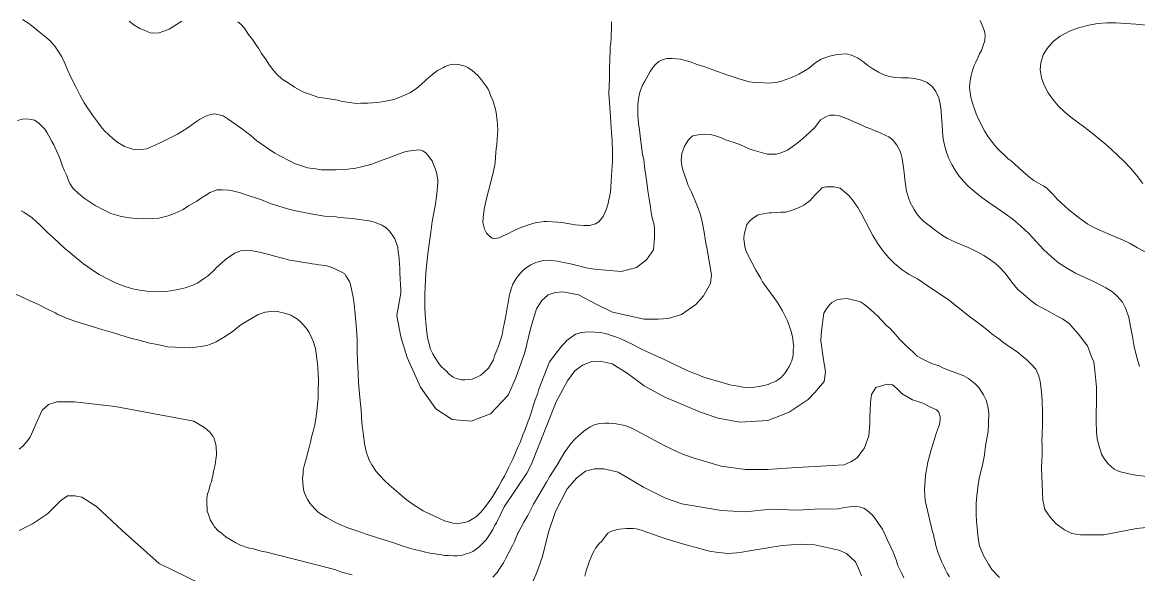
# Model space of a CAD drawing. Header units: metres. Extents: x 548946 to 557077, y 1838800 to 1845419.
# Drawn here: x 553519 to 554197, y 1842060 to 1842395 of the extents above; entities that cross this region are included whole.
import ezdxf

# ---------------------------------------------------------------- set-up
doc = ezdxf.new("R2010")
doc.units = ezdxf.units.M
doc.header["$LTSCALE"] = 28
doc.layers.add('1', color=7, linetype='Continuous', lineweight=13)
doc.layers.add('2', color=7, linetype='Continuous', lineweight=13)

msp = doc.modelspace()

# ---------------------------------------------------------------- linework, layer by layer
at = {"layer": '1'}
for points in [[(553643.96, 1842336.44), (553640.77, 1842338.46), (553635.78, 1842339.62), (553634.52, 1842339.47), (553631.06, 1842338.52), (553629, 1842337.63), (553626.5, 1842336.16), (553624.73, 1842335.05), (553621.79, 1842333.02), (553619.57, 1842331.34), (553615.66, 1842328.93), (553613.05, 1842327.33), (553608.61, 1842325.11), (553607.05, 1842324.28), (553602.49, 1842321.92), (553599.96, 1842320.71), (553594.26, 1842318.34), (553591.24, 1842317.96), (553587.3, 1842317.85), (553583.59, 1842318.91), (553580.92, 1842319.86), (553576.91, 1842322.29), (553574.08, 1842324.49), (553568.89, 1842329.21), (553567.41, 1842330.81), (553564.5, 1842334.66), (553561.42, 1842338.87), (553556.53, 1842346.3), (553553.89, 1842351.08), (553551.53, 1842355.64), (553548.45, 1842361.89), (553546.55, 1842365.87), (553544.35, 1842371.21), (553542.82, 1842374.21), (553540.28, 1842378.23), (553538.56, 1842380.7), (553535.75, 1842383.8), (553533.17, 1842386.03), (553529.18, 1842389.36), (553526.49, 1842391.45), (553522.81, 1842394.31), (553519.06, 1842396.77)], [(554199.19, 1842297.29), (554195.24, 1842302.41), (554191.76, 1842306.58), (554187.67, 1842310.88), (554184.02, 1842314.4), (554179.91, 1842318.12), (554176.25, 1842321.31), (554172.14, 1842324.81), (554168.41, 1842327.83), (554164.04, 1842331.22), (554160.05, 1842334.16), (554155.5, 1842337.61), (554151.83, 1842340.52), (554147.89, 1842344.26), (554144.84, 1842347.89), (554141.73, 1842352.32), (554139.36, 1842356.91), (554137.56, 1842361.46), (554136.84, 1842366.33), (554137.17, 1842370.55), (554138.71, 1842375.31), (554141.02, 1842379.31), (554144.77, 1842383.51), (554149.01, 1842386.72), (554154.63, 1842389.75), (554160.17, 1842391.78), (554166.29, 1842393.43), (554171.69, 1842394.29), (554177.47, 1842394.78), (554182.77, 1842394.76), (554188.94, 1842394.44), (554194.99, 1842393.93), (554201.43, 1842393.39)], [(554000, 1842370.23), (554003.82, 1842372.77), (554008.88, 1842374.56), (554013.61, 1842375.67), (554019.21, 1842375.88), (554022.37, 1842375.14), (554025.89, 1842373.47), (554028.88, 1842371.46), (554032.29, 1842369), (554035.33, 1842366.86), (554038.72, 1842364.82), (554041.96, 1842363.31), (554045.36, 1842362.25), (554049.03, 1842361.69), (554052.63, 1842361.51), (554056.83, 1842361.37), (554060.6, 1842361.05), (554064.81, 1842360.09), (554068.18, 1842358.57), (554071.43, 1842356.02), (554073.58, 1842353.1), (554075.29, 1842349.3), (554076.17, 1842345.69), (554076.79, 1842341.41), (554077, 1842337.45), (554077.25, 1842332.92), (554077.44, 1842328.83), (554078, 1842324.41), (554078.71, 1842320.62), (554079.91, 1842316.45), (554081.28, 1842312.88), (554083.18, 1842308.82), (554085.15, 1842305.48), (554087.68, 1842301.8), (554090.23, 1842298.78), (554093.61, 1842295.34), (554097.11, 1842292.28), (554101.46, 1842288.9), (554105.75, 1842285.78), (554110.68, 1842282.42), (554115.3, 1842279.2), (554120.43, 1842275.49), (554125.15, 1842271.46), (554129.99, 1842266.94), (554134.54, 1842262.05), (554138.89, 1842257.43), (554143.62, 1842252.8), (554148.03, 1842249.17), (554153.38, 1842245.71), (554158.25, 1842243.08), (554163.87, 1842240.39), (554168.32, 1842238.26), (554173.19, 1842235.91), (554176.73, 1842234.06), (554180.71, 1842231.58), (554183.67, 1842229.12), (554186.73, 1842225.39), (554188.8, 1842221.39), (554190.58, 1842216.15), (554191.75, 1842210.68), (554192.82, 1842204.67), (554193.96, 1842198.46), (554195.26, 1842192.64), (554197.13, 1842186.36)], [(554000, 1842370.23), (553996.73, 1842367.46), (553994.13, 1842365.85), (553990.32, 1842363.59), (553988.63, 1842362.87), (553984.26, 1842361.04), (553979.75, 1842359.33), (553977.37, 1842358.9), (553972.34, 1842358.27), (553969.01, 1842358.37), (553963.75, 1842358.6), (553960.24, 1842359.06), (553953.22, 1842361.11), (553949.48, 1842362.43), (553947.23, 1842363.04), (553938.15, 1842366.25), (553933.19, 1842368.06), (553928.67, 1842369.53), (553924.39, 1842371.04), (553918.44, 1842372.72), (553913.39, 1842373.24), (553910.09, 1842373.08), (553907.25, 1842372.34), (553905.33, 1842371.33), (553903.25, 1842369.54), (553901.94, 1842367.84), (553900.1, 1842365.19), (553898.84, 1842362.99), (553896.73, 1842359.4), (553895.37, 1842357.06), (553893.86, 1842352.79), (553893.2, 1842349.89), (553892.48, 1842345.46), (553892.5, 1842342.27), (553892.54, 1842338.83), (553893.06, 1842333.66), (553893.54, 1842329.89), (553894.23, 1842324.36), (553894.61, 1842321.34), (553895.5, 1842315.19), (553896.2, 1842311.71), (553896.78, 1842306.03), (553897.39, 1842302.15), (553898.04, 1842298.02), (553898.56, 1842292.85), (553899.41, 1842288.1), (553900.18, 1842282.96), (553900.7, 1842279.83), (553901.36, 1842276.6), (553902.4, 1842272.39), (553902.74, 1842269.62), (553902.77, 1842264.88), (553902.06, 1842257.11), (553897.77, 1842251.1), (553891.71, 1842246.51), (553882.43, 1842244.04), (553866.19, 1842245.38), (553861.23, 1842246.29), (553857.41, 1842247.21), (553851.73, 1842248.67), (553847.55, 1842249.43), (553843.73, 1842250.35)], [(553515.99, 1842335.61), (553519.09, 1842336.38), (553521.24, 1842336.52), (553524.21, 1842336.25), (553526.31, 1842335.75), (553528.97, 1842333.91), (553531.44, 1842331.54), (553532.49, 1842330.27), (553533.92, 1842328.02), (553535.04, 1842326.24), (553536.74, 1842322.88), (553538.03, 1842320.74), (553539.61, 1842317.24), (553541.2, 1842313.74), (553541.99, 1842311.54), (553543.22, 1842307.86), (553544.28, 1842305.44), (553545.84, 1842302.18), (553546.97, 1842299.26), (553547.84, 1842297.45), (553549.16, 1842295.07), (553550.04, 1842294.16), (553552.96, 1842291.2), (553556.36, 1842288.56), (553561.25, 1842285.22), (553563.05, 1842284.04), (553568.52, 1842281.15), (553572.72, 1842279.25), (553578.28, 1842277.64), (553582.35, 1842276.75), (553588.04, 1842276.18), (553591.77, 1842276.01), (553598.01, 1842276.15), (553601.81, 1842276.38), (553607.39, 1842277.71), (553611.29, 1842279.22), (553616.49, 1842281.53), (553619.79, 1842283.73), (553624.79, 1842286.66), (553627.72, 1842288.69), (553631.64, 1842291.09), (553632.69, 1842291.86), (553635.5, 1842292.85), (553637.09, 1842293.44), (553640.39, 1842293.59), (553644.26, 1842293.31), (553645.69, 1842293.11), (553651.36, 1842291.65), (553654.82, 1842290.55), (553660.41, 1842288.69), (553664.15, 1842287.37), (553670.06, 1842285.05), (553674.06, 1842283.76), (553679.9, 1842281.94), (553683.97, 1842281.05), (553688.04, 1842280.15), (553694.08, 1842278.86), (553702.41, 1842277.61), (553709.36, 1842277.2), (553711.32, 1842276.81), (553719.59, 1842276.06), (553723.48, 1842275.52), (553729.46, 1842274.74), (553732.74, 1842274), (553737.19, 1842272.13), (553739.53, 1842270.76), (553741.58, 1842268.72), (553743.08, 1842266.87), (553745, 1842263.79), (553745.93, 1842261.48), (553746.81, 1842258.52), (553747.16, 1842255.76), (553747.41, 1842253.74), (553747.69, 1842251.48), (553748.02, 1842245.78), (553748.13, 1842243.88), (553748.34, 1842239.18), (553748.58, 1842236.27), (553748.62, 1842232.83), (553748.62, 1842230.78), (553746.36, 1842217.47), (553746.33, 1842217.03), (553748.62, 1842204.42), (553752.48, 1842191.81), (553760.65, 1842173.86), (553769.85, 1842160.79), (553779.91, 1842154.33), (553791.47, 1842153.32), (553803.16, 1842157.62)], [(553843.73, 1842250.35), (553838.44, 1842250.84), (553835.14, 1842250.68), (553830.7, 1842249.36), (553827.67, 1842248.09), (553824.26, 1842245.75), (553822.52, 1842244.38), (553820.07, 1842241.52), (553818.64, 1842239.68), (553816.75, 1842236.38), (553815.7, 1842233.56), (553815.46, 1842232.39), (553814.74, 1842230), (553813.8, 1842225.28), (553813.31, 1842222.03), (553812.4, 1842217.06), (553811.49, 1842212.1), (553811.07, 1842210.38), (553810.13, 1842205.67), (553809.43, 1842203.03), (553807.93, 1842198.75), (553806.95, 1842196.33), (553805.6, 1842192.84), (553804.88, 1842190.45), (553803.21, 1842187.44), (553801.82, 1842185.34), (553799.08, 1842182.7), (553797.23, 1842181.19), (553795.2, 1842180.05), (553791.92, 1842178.74), (553789.65, 1842178.46), (553787.64, 1842178.21), (553785.46, 1842178.32), (553782.28, 1842179.2), (553780.4, 1842179.98), (553777.85, 1842181.96), (553776.23, 1842183.67), (553773.48, 1842186.27), (553771.83, 1842188.23), (553769.49, 1842191.64), (553768.03, 1842194.14), (553766.78, 1842196.92), (553765.67, 1842200.74), (553764.79, 1842203.69), (553764.27, 1842208.86), (553764.01, 1842210.87), (553763.42, 1842217.7), (553763.21, 1842222.39), (553763.27, 1842230.06), (553763.43, 1842234.94), (553763.85, 1842242.78), (553764.04, 1842245.36), (553765.34, 1842256.37), (553766.05, 1842261.95), (553766.97, 1842267.81), (553767.69, 1842274.29), (553768.45, 1842278.47), (553769.19, 1842281.76), (553769.47, 1842283.58), (553770.6, 1842290.87), (553771.11, 1842297.96), (553771.18, 1842299.5), (553770.75, 1842301.87), (553770.36, 1842303.99), (553769.54, 1842306.44), (553768.2, 1842309.98), (553767.69, 1842311.06), (553766.92, 1842312.12), (553764.92, 1842314.8), (553764.04, 1842315.72), (553761.95, 1842317.11), (553760.88, 1842317.49), (553759.45, 1842317.7), (553756.54, 1842317.46), (553753.02, 1842317.02), (553750.43, 1842316.31), (553747.62, 1842315.32), (553743.11, 1842313.61), (553737.98, 1842311.69), (553734.2, 1842310.32), (553730.41, 1842308.95), (553724.72, 1842307.47), (553721.37, 1842306.67), (553716.59, 1842306.07), (553713.04, 1842305.88), (553709.49, 1842305.69), (553704.01, 1842305.64), (553700.42, 1842305.71), (553697.17, 1842306.19), (553691.98, 1842306.82), (553690.13, 1842307.36), (553684.11, 1842309.54), (553682.33, 1842310.47), (553674.41, 1842314.58), (553672.21, 1842315.84), (553667.07, 1842319.15), (553661.33, 1842323.16), (553657.77, 1842326.16), (553652.64, 1842330.37), (553650.55, 1842331.77), (553643.96, 1842336.44)], [(554171.04, 1842146.72), (554170.89, 1842153.26), (554170.91, 1842159.16), (554171.06, 1842163.27), (554170.95, 1842169.44), (554170.98, 1842173.82), (554170.41, 1842179.84), (554170, 1842183.88), (554169.35, 1842189.12), (554168.09, 1842192.29), (554166.23, 1842197.29), (554165.56, 1842198.83), (554162.59, 1842202.83), (554160.21, 1842205.86), (554156.78, 1842209.71), (554154.45, 1842212.37), (554150.47, 1842215.29), (554147.21, 1842216.98), (554142.93, 1842219.3), (554139.78, 1842220.9), (554134.57, 1842223.77), (554131.33, 1842226.12), (554126.62, 1842230.29), (554123.33, 1842233.01), (554119.54, 1842237.48), (554117.45, 1842240.46), (554115.39, 1842243.24), (554111.98, 1842246.91), (554109.64, 1842248.9), (554105.47, 1842251.8), (554102.57, 1842253.72), (554097.86, 1842256.36), (554094.53, 1842257.94), (554089.3, 1842260.14), (554085.88, 1842261.62), (554080.64, 1842264), (554077.47, 1842265.79), (554073.15, 1842269.15), (554070.22, 1842271.26), (554066.21, 1842274.37), (554063.95, 1842276.47), (554061.94, 1842278.88), (554060.28, 1842281.52), (554057.92, 1842285.89), (554056.82, 1842288.61), (554055.64, 1842292.74), (554055.29, 1842295.55), (554054.67, 1842299.75), (554054.38, 1842302), (554054.15, 1842305.39), (554053.81, 1842307.35), (554053.2, 1842310.7), (554052.97, 1842312.57), (554052.27, 1842315.81), (554051.45, 1842317.8), (554049.87, 1842320.55), (554048.49, 1842322.47), (554047.29, 1842323.75), (554044.86, 1842325.63), (554043.14, 1842326.46), (554040.41, 1842327.74), (554038.8, 1842328.49), (554036.09, 1842329.58), (554034.08, 1842330.46), (554031.08, 1842331.61), (554028.88, 1842332.48), (554020.24, 1842336.33), (554015.07, 1842338.45), (554012.03, 1842338.89), (554009.1, 1842338.78), (554007.19, 1842338), (554003.47, 1842336), (554000, 1842331.3)], [(553920.02, 1842304.98), (553919.25, 1842308.08), (553918.84, 1842311.35), (553919.2, 1842315.61), (553920.82, 1842320.02), (553923.4, 1842323.92), (553925, 1842325.4), (553926.05, 1842326.17), (553929.15, 1842326.94), (553931.3, 1842327.08), (553933.45, 1842327.23), (553936.79, 1842327.13), (553939.18, 1842326.41), (553942.77, 1842325.2), (553945.87, 1842323.93), (553951.07, 1842322.15), (553954.96, 1842320.72), (553960.22, 1842318.45), (553962.5, 1842317.58), (553971.1, 1842315.21), (553976.47, 1842315.12), (553979.06, 1842315.83), (553983.43, 1842317.65), (553986.37, 1842319.68), (553989.89, 1842322.16), (553994.28, 1842326.01), (554000, 1842331.3)], [(553803.16, 1842157.62), (553813.87, 1842169.03), (553818.51, 1842179.59), (553824.05, 1842194.83), (553827.64, 1842210.03), (553831.05, 1842221.43), (553834.26, 1842226.37), (553838.19, 1842229.91), (553842.47, 1842231.32), (553847.11, 1842231.67), (553856.46, 1842229.8), (553867.68, 1842224), (553877.2, 1842219.24), (553896.35, 1842215.07), (553904.91, 1842215.07), (553910.98, 1842215.42), (553919.18, 1842217.9), (553927.75, 1842223.9), (553932.39, 1842229.2), (553936.67, 1842236.62), (553937.22, 1842241.93), (553934.52, 1842258.53), (553934.08, 1842260.01), (553933.47, 1842263.89), (553932.85, 1842267.77), (553931.67, 1842274.14), (553930.64, 1842278.35), (553928.34, 1842284.45), (553926.83, 1842288.34), (553925.04, 1842292.46), (553923.17, 1842296.18), (553921.22, 1842301.56), (553920.02, 1842304.98)], [(554000, 1842290.21), (554004.5, 1842294.73), (554006.63, 1842295.33), (554009.07, 1842295.33), (554011.81, 1842295.33), (554015.46, 1842294.58), (554020.62, 1842290.14), (554023.37, 1842286.77), (554026.05, 1842282.73), (554028.56, 1842278.54), (554030.81, 1842274.37), (554033.08, 1842270.02), (554035.26, 1842265.9), (554038.04, 1842261.27), (554040.97, 1842257.07), (554044.74, 1842252.48), (554048.47, 1842248.77), (554053.02, 1842245), (554057.27, 1842242.21), (554062.3, 1842239.53), (554071.53, 1842233.18), (554080.89, 1842226.98), (554093.9, 1842216.77), (554101.54, 1842211.14), (554108.46, 1842205.46), (554110.35, 1842204.21), (554112.26, 1842202.69), (554114.02, 1842201.31), (554115.92, 1842199.88), (554117.6, 1842198.67), (554119.54, 1842197.48), (554121.28, 1842196.21), (554123.48, 1842194.92), (554125.64, 1842192.92), (554128.63, 1842190.73), (554131.35, 1842187.86), (554134.14, 1842184.67), (554135.76, 1842181.21), (554136.9, 1842177.53), (554137.29, 1842174.1), (554137.63, 1842170.97), (554137.85, 1842168.06), (554138.04, 1842165.68), (554138.14, 1842163.12), (554138.23, 1842160.77), (554138.24, 1842158.2), (554138.26, 1842155.45), (554138.19, 1842152.58), (554138.2, 1842149.71), (554138.08, 1842146.87), (554138.12, 1842144.31), (554137.92, 1842141.34), (554138.08, 1842138.61), (554137.95, 1842135.47), (554138, 1842132.58), (554137.87, 1842129.79), (554137.62, 1842124.62), (554138.43, 1842105.4), (554139.69, 1842099.72), (554142.84, 1842094.99), (554146.61, 1842090.89), (554151.64, 1842087.42), (554156.05, 1842085.21), (554161.39, 1842084.26), (554167.06, 1842084.26), (554175.55, 1842084.26), (554195.24, 1842088.06), (554205.62, 1842089.07)], [(554000, 1842290.21), (553997.21, 1842287.04), (553993.36, 1842284.29), (553990.47, 1842282.9), (553985.85, 1842281.05), (553982.14, 1842280.07), (553979.48, 1842279.87), (553973.78, 1842279.54), (553972.24, 1842279.6), (553970.98, 1842279.44), (553966.37, 1842278.48), (553965.15, 1842278.07), (553961.96, 1842276.01), (553960.36, 1842274.54), (553958.63, 1842272.02), (553958.25, 1842270.95), (553957.17, 1842266.35), (553956.95, 1842264.02), (553957.58, 1842258.99), (553958.43, 1842256.29), (553960.36, 1842252.06), (553961.71, 1842249.42), (553964.21, 1842244.75), (553967.28, 1842239.65), (553968.28, 1842237.73), (553970.91, 1842234.1), (553974.76, 1842228.84), (553977.39, 1842225.21), (553980.31, 1842220.21), (553983.33, 1842214.46), (553984.49, 1842211.28), (553985.78, 1842207.1), (553986.65, 1842203.25), (553986.82, 1842200.85), (553987.28, 1842198.22), (553986.96, 1842196.65), (553986.89, 1842194.22), (553986.79, 1842192.93), (553986.56, 1842191.75), (553986.02, 1842189.89), (553985.54, 1842188.68), (553984.42, 1842186.37), (553983.46, 1842184.85), (553981.95, 1842182.62), (553980.96, 1842181.34), (553979.5, 1842179.76), (553978.23, 1842178.7), (553976.45, 1842177.59), (553973.42, 1842176.31), (553971.61, 1842175.45), (553968.27, 1842174.65), (553966.14, 1842174.25), (553963.13, 1842173.88), (553962.12, 1842173.75), (553959.43, 1842173.8), (553957.78, 1842173.72), (553955.32, 1842174.05), (553953.75, 1842174.36), (553950.74, 1842174.88), (553948.53, 1842175.24), (553945.21, 1842176.23), (553942.96, 1842176.84), (553939.65, 1842177.83), (553937.4, 1842178.44)], [(553682.8, 1842250.63), (553681.37, 1842250.84), (553676.88, 1842252.06), (553673.59, 1842252.8), (553668.56, 1842254.21), (553665.39, 1842255.09), (553660.92, 1842256.07), (553657.39, 1842256.77), (553654.56, 1842256.93), (553651.29, 1842256.52), (553647.9, 1842255.07), (553645.65, 1842253.64), (553642.24, 1842251.3), (553639.94, 1842249.23), (553636.49, 1842246.24), (553635.5, 1842244.97), (553631.96, 1842241.59), (553629.49, 1842239.87), (553625.36, 1842237.19), (553622.47, 1842235.8), (553617.71, 1842234.06), (553614.36, 1842233.25), (553609.11, 1842232.34), (553605.34, 1842231.87), (553599.49, 1842231.65), (553595.88, 1842231.96), (553590.3, 1842232.67), (553586.76, 1842233.37), (553581.74, 1842234.79), (553578.53, 1842235.92), (553575.04, 1842237.27), (553571.77, 1842238.9), (553565.48, 1842242.2), (553563.39, 1842243.6), (553556.13, 1842248.56), (553551.57, 1842252.34), (553546.45, 1842256.55), (553544.58, 1842258.23), (553537.8, 1842264.4), (553534.2, 1842267.65), (553529.27, 1842272.4), (553527.68, 1842273.86), (553524.79, 1842276.56), (553519.76, 1842280.02), (553518.12, 1842280.84)], [(553937.4, 1842178.44), (553934.08, 1842179.43), (553932.09, 1842180.08), (553928.71, 1842181.57), (553926.57, 1842182.32), (553922.94, 1842183.78), (553921.73, 1842184.27), (553917.93, 1842186.09), (553914.8, 1842187.62), (553910.32, 1842189.74), (553904.49, 1842192.45), (553894.85, 1842196.99), (553889.52, 1842199.77), (553882.2, 1842203.2), (553880.31, 1842203.98), (553873.65, 1842206.22), (553869.97, 1842207.03), (553866.5, 1842207.24), (553862.77, 1842207.41), (553858.36, 1842206.98), (553854.79, 1842205.9), (553849.39, 1842202.16), (553847.81, 1842200.43), (553846.35, 1842198.84), (553838.9, 1842189.29), (553832.53, 1842172.59), (553831.81, 1842170.2), (553830.27, 1842166.18), (553829.25, 1842163.11), (553827.8, 1842158.33), (553826.78, 1842155.27), (553825.62, 1842152.31), (553823.92, 1842147.51), (553822.84, 1842144.94), (553821.11, 1842140.39), (553819.81, 1842137.54), (553817.94, 1842133.09), (553816.63, 1842130.25), (553814.1, 1842124.95), (553811.54, 1842119.91), (553809.96, 1842117.28), (553808.02, 1842113.34), (553806.3, 1842110.82), (553803.86, 1842106.81), (553802.35, 1842104.58), (553800.18, 1842101.5), (553798.75, 1842099.66), (553797.29, 1842098.07), (553794.78, 1842095.71), (553793.04, 1842094.35), (553790.07, 1842092.57), (553787.61, 1842091.75), (553783.59, 1842091.25), (553780.37, 1842091.48), (553775.23, 1842092.76), (553771.71, 1842094.36), (553766.13, 1842097.11), (553762.33, 1842098.93), (553756.79, 1842102.32), (553752.01, 1842105.81), (553747.46, 1842109.58), (553741.88, 1842114.37), (553739.27, 1842116.86), (553735.74, 1842120.5), (553733.81, 1842122.69), (553731.01, 1842126.68), (553729.38, 1842129.54), (553727.68, 1842134.94), (553726.72, 1842139.55), (553725.95, 1842144.69), (553725.04, 1842151.98), (553724.56, 1842159.84), (553723.73, 1842167.52), (553722.99, 1842176.5), (553722.77, 1842182.34), (553722.32, 1842189.95), (553722.23, 1842194.79), (553722.1, 1842201.92), (553721.9, 1842206.62), (553721.41, 1842213.58), (553720.98, 1842218), (553720.45, 1842224.32), (553719.8, 1842228.45), (553718.21, 1842236.04), (553717.46, 1842237.99), (553715.37, 1842241.43), (553714.6, 1842242.48), (553712.79, 1842243.66), (553709.8, 1842245.08), (553707.88, 1842246.11), (553705.21, 1842247.06), (553703.64, 1842247.37), (553700.78, 1842247.78), (553698.96, 1842248.06), (553696.6, 1842248.53), (553694.92, 1842248.7), (553692.84, 1842248.96), (553691.52, 1842249.3), (553688.66, 1842249.71), (553686.59, 1842249.96), (553682.8, 1842250.63)], [(553512.99, 1842231.03), (553519.47, 1842228.27), (553521.92, 1842227.04), (553528.68, 1842224.06), (553533.87, 1842221.39), (553538.91, 1842218.83), (553540.55, 1842218.01), (553546.77, 1842215.21), (553551.97, 1842213.44), (553562.17, 1842210.5), (553565.77, 1842209.29), (553572.94, 1842207.12), (553577.58, 1842205.79), (553584.49, 1842203.59), (553589.1, 1842202.51), (553596.23, 1842200.59), (553600.95, 1842199.65), (553607.23, 1842198.39), (553611.49, 1842198.03), (553617.26, 1842197.86), (553620.59, 1842197.77), (553624, 1842198.07), (553627.02, 1842198.45), (553631.01, 1842199.2), (553633.1, 1842199.85), (553636.5, 1842201.29), (553638.63, 1842202.58), (553641.97, 1842204.53), (553647.15, 1842207.99), (553648.64, 1842209.33), (553651.66, 1842211.75), (553662.13, 1842217.91), (553666.42, 1842219.34), (553671.84, 1842219.89), (553673.77, 1842219.75), (553678.91, 1842218.48), (553681.98, 1842217.46), (553685.98, 1842215.02), (553688.42, 1842212.9), (553691.41, 1842209.44), (553692.98, 1842207.09), (553694.57, 1842203.58), (553695.64, 1842201.16), (553696.89, 1842197.23), (553697.38, 1842194.36), (553697.98, 1842189.58), (553698.25, 1842186.42), (553698.55, 1842180.97), (553698.66, 1842179.07), (553698.58, 1842170.5), (553698.41, 1842166.78), (553698.24, 1842165.1), (553697.78, 1842159.55), (553697.33, 1842156.04), (553696.42, 1842151.08), (553695.68, 1842147.79)], [(554112.08, 1842058.48), (554107.57, 1842063.34), (554105.47, 1842066.5), (554102.51, 1842071.84), (554099.97, 1842077.7), (554099.22, 1842082.18), (554098.74, 1842086.78), (554098.14, 1842092.31), (554097.95, 1842096.86), (554097.96, 1842103.61), (554098.36, 1842108.04), (554099.12, 1842114.88), (554099.98, 1842119.46), (554101.83, 1842126.64), (554102.93, 1842131.53), (554103.93, 1842139.55), (554105.18, 1842147.03), (554105.37, 1842151.62), (554105.67, 1842158.32), (554105.09, 1842162.15), (554103.96, 1842165.9), (554102.41, 1842169.14), (554099.66, 1842173.64), (554097.38, 1842175.92), (554093.37, 1842179.04), (554090.41, 1842180.66), (554085.71, 1842182.45), (554082.82, 1842183.52), (554078.21, 1842185.41), (554075.48, 1842186.69), (554070.92, 1842188.21), (554068.37, 1842189.51), (554064.83, 1842191.25), (554062.26, 1842192.74), (554060.24, 1842194.48), (554057.11, 1842197.42), (554054.85, 1842199.52), (554051.26, 1842203.16), (554049.14, 1842205.65), (554045.81, 1842209.42), (554043.57, 1842211.33), (554040.21, 1842214.61), (554038.52, 1842216.78), (554035.94, 1842219.12), (554033.94, 1842220.68), (554031.36, 1842223.02), (554029.57, 1842224.41), (554027.72, 1842225.51), (554025.63, 1842226.3), (554022.01, 1842227.08), (554019.48, 1842227.52), (554015.63, 1842227.14), (554013.3, 1842226.75), (554010.36, 1842225.14), (554008.65, 1842223.6), (554006.63, 1842220.78), (554005.55, 1842218.74), (554004.86, 1842214.37), (554004.24, 1842209.44), (554003.94, 1842205.79), (554003.62, 1842201.47), (554003.84, 1842200.45), (554005.29, 1842190.52), (554006.55, 1842183.28), (554005.79, 1842177.28), (554000, 1842170.61)], [(553695.68, 1842147.79), (553694.56, 1842143.44), (553693.9, 1842140.55), (553693.32, 1842138.05), (553692.26, 1842134.34), (553691.41, 1842130.91), (553690.12, 1842126.92), (553689.49, 1842123.78), (553689.34, 1842120.95), (553689.08, 1842118.87), (553689.21, 1842115.82), (553689.35, 1842113.67), (553689.84, 1842110.8), (553690.6, 1842108.85), (553692.01, 1842105.7), (553693.44, 1842103.46), (553696.25, 1842100.36), (553698.61, 1842097.85), (553703.47, 1842094.75), (553709.08, 1842091.75), (553714.49, 1842089.36), (553717.16, 1842088.42), (553723.29, 1842086.38), (553727.71, 1842084.76), (553734.62, 1842082.56), (553739.15, 1842081.09), (553745.14, 1842079.16), (553748.88, 1842077.84), (553753.94, 1842076.17), (553756.72, 1842075.37), (553760.65, 1842074.59), (553762.9, 1842073.97), (553766.32, 1842073.12), (553768.65, 1842072.91), (553771.4, 1842072.36), (553773.47, 1842072.1), (553775.44, 1842071.71), (553777.48, 1842071.71), (553780.7, 1842071.48), (553782.86, 1842071.62), (553785.76, 1842071.86), (553787.85, 1842072.5), (553790.67, 1842073.49), (553792.36, 1842074.21), (553794.72, 1842075.79), (553796.35, 1842077.01), (553798.73, 1842079.48), (553800.41, 1842081.35), (553802.91, 1842084.86), (553804.49, 1842087.48), (553805.83, 1842090.08), (553806.79, 1842091.6), (553811.33, 1842101.23), (553825.21, 1842121.66), (553827.91, 1842126.71), (553843.04, 1842165.04), (553849.92, 1842177.62), (553854.43, 1842183.69), (553858.95, 1842187.27), (553864.67, 1842189.35), (553869.8, 1842189.65), (553876.96, 1842188.02), (553886.05, 1842182.33), (553896.42, 1842174.68), (553908.99, 1842167.79), (553921.18, 1842162.8), (553930.61, 1842158.74), (553941.25, 1842154.99), (553954.56, 1842152.59), (553971.54, 1842153.59), (553984.54, 1842158.74), (553996.03, 1842166.36), (554000, 1842170.61)], [(554201.81, 1842119.75), (554194.78, 1842120.49), (554190.6, 1842121.2), (554184.7, 1842122.75), (554181.76, 1842124.19), (554178.02, 1842127.43), (554175.96, 1842130.21), (554174.15, 1842133.32), (554172.42, 1842138.71), (554171.37, 1842142.58), (554171.04, 1842146.72)], [(554000, 1842099.87), (553989.39, 1842099.18), (553973.44, 1842099.87), (553957.49, 1842098.25), (553943.42, 1842099.01), (553919.36, 1842103.04), (553909.46, 1842106.52), (553896.03, 1842113.13), (553880.64, 1842122.26), (553871.9, 1842124.34), (553866.18, 1842124.34), (553860.76, 1842122.85), (553855.64, 1842118.97), (553849.61, 1842112.12), (553842.5, 1842098.55), (553838.43, 1842085.94), (553834.6, 1842071.24), (553831.28, 1842061.53), (553827.22, 1842052.09)], [(553626.86, 1842054.9), (553602.04, 1842066.85), (553579.45, 1842086.84), (553563.91, 1842101.45), (553554.94, 1842107.1), (553550.86, 1842107.91), (553546.38, 1842107.91), (553542.3, 1842105.08), (553534.15, 1842097.01), (553525.18, 1842090.96), (553517.03, 1842086.92)], [(554054, 1842058.16), (554052.56, 1842061.3), (554050.48, 1842065.8), (554049.31, 1842069.08), (554047.49, 1842073.7), (554046.24, 1842076.87), (554043.94, 1842081.53), (554042.5, 1842084.68), (554041.06, 1842087.83), (554039.19, 1842090.64), (554036.74, 1842094.23), (554034.85, 1842096.37), (554031.86, 1842099.04), (554029.77, 1842100.49), (554025.44, 1842101.66), (554022.61, 1842101.5), (554017.93, 1842100.91), (554014.41, 1842100.09), (554000, 1842099.87)], [(554000, 1842078.15), (553991.03, 1842078.67), (553980.11, 1842077.86), (553960.42, 1842074.51), (553955.66, 1842073.75), (553952.69, 1842073.37), (553949.84, 1842073.13), (553948.31, 1842073.08), (553945.67, 1842073.16), (553941.56, 1842073.57), (553936.01, 1842074.49), (553931.7, 1842075.54), (553919.71, 1842078.78), (553910.32, 1842081.63), (553906.05, 1842083.03), (553895.11, 1842087), (553891.8, 1842087.85), (553889.75, 1842088.11), (553885.64, 1842088.18), (553881.54, 1842087.77), (553879.5, 1842087.35), (553876.23, 1842086.25), (553874.46, 1842085.25), (553870.53, 1842080.17), (553869.15, 1842078.98), (553868.16, 1842077.7), (553866.95, 1842076.15), (553865.99, 1842074.62), (553864.66, 1842072.03), (553863.98, 1842070.29), (553863.12, 1842068.01), (553862.66, 1842066.54), (553861.8, 1842064.27), (553861.26, 1842062.41), (553860.39, 1842059.24)], [(554028.34, 1842059.44), (554026.45, 1842063.83), (554024.72, 1842067.95), (554019.28, 1842072.97), (554014.64, 1842075.06), (554000, 1842078.15)]]:
    msp.add_lwpolyline(points, dxfattribs=at)
at = {"layer": '2'}
for points in [[(553615.65, 1842395.72), (553610.79, 1842392.68), (553608.08, 1842390.94), (553604.18, 1842389.43), (553601.98, 1842388.64), (553598.68, 1842388.48), (553596.6, 1842388.73), (553592.83, 1842390.3), (553590.27, 1842391.39), (553586.54, 1842393.6), (553583.72, 1842395.8)], [(554100.39, 1842396.12), (554101.68, 1842393.43), (554103, 1842389.69), (554103.39, 1842387.36), (554103.14, 1842384), (554102.49, 1842381.64), (554101.14, 1842377.95), (554100.07, 1842375.91), (554099.18, 1842373.9), (554097.74, 1842370.96), (554096.77, 1842368.84), (554095.58, 1842365.36), (554095.03, 1842362.92), (554094.18, 1842358.34), (554093.99, 1842355.27), (554094.7, 1842349.65), (554095.73, 1842345.98), (554098.05, 1842339.61), (554099.9, 1842335.46), (554102.94, 1842329.38), (554105.31, 1842325.68), (554109.3, 1842320.38), (554110.85, 1842318.67), (554117.44, 1842312.36), (554119.13, 1842311.05), (554123.62, 1842307.05), (554126.52, 1842304.46), (554130.46, 1842301.05), (554132.99, 1842299.09), (554138.7, 1842296), (554140.68, 1842294.63), (554144.49, 1842290.82)], [(553666.86, 1842372.25), (553664.2, 1842376.13), (553662.42, 1842379.1), (553660.57, 1842381.68), (553658.2, 1842385.34), (553656.69, 1842387.19), (553653.57, 1842391.65), (553651.5, 1842393.95), (553649.66, 1842395.38)], [(553876.64, 1842395.45), (553876.6, 1842392.76), (553876.49, 1842390.58), (553876.33, 1842387.75), (553876.44, 1842385.85), (553876.13, 1842382.23), (553875.88, 1842380.16), (553875.7, 1842376.44), (553875.67, 1842374.64), (553875.41, 1842365.54), (553875.3, 1842363.36), (553875.44, 1842361.21), (553875.06, 1842351.97), (553875.36, 1842346.51), (553876.07, 1842337.79), (553876.52, 1842328.14), (553876.97, 1842323.47), (553877.27, 1842315.98), (553877.18, 1842310.6), (553876.72, 1842305.05), (553876.27, 1842295.42), (553875.89, 1842292.31)], [(553875.89, 1842292.31), (553874.32, 1842284.45), (553873.6, 1842282.06), (553871.51, 1842277.33), (553868.98, 1842274.08), (553866.96, 1842272.93), (553863.25, 1842271.95), (553859.81, 1842271.9), (553854.51, 1842272.39), (553851, 1842272.85), (553847.61, 1842273.44), (553844.1, 1842273.9), (553837.41, 1842274.34), (553835.76, 1842274.26), (553830.23, 1842273.56), (553826.3, 1842272.31), (553820.56, 1842270.18), (553817.06, 1842268.6), (553813.22, 1842266.58), (553810.91, 1842265.66), (553808.38, 1842264.44), (553807.13, 1842264.29), (553805.37, 1842264.07), (553804.19, 1842264.3), (553802.24, 1842265.59), (553800.62, 1842267.3), (553799.44, 1842269.58), (553798.54, 1842273.68), (553798.67, 1842276.76), (553799.33, 1842281.7), (553800.27, 1842286.41), (553801.28, 1842290.63), (553802.5, 1842295.12), (553803.03, 1842296.98), (553804.15, 1842301.33), (553804.7, 1842304.08), (553805.66, 1842307.65), (553805.88, 1842309.97), (553806.22, 1842313.34), (553806.41, 1842315.91), (553806.6, 1842318.49), (553807.07, 1842320.85), (553807.16, 1842324.18), (553807.32, 1842327.01), (553807.51, 1842329.59), (553807.32, 1842333.14), (553807.14, 1842335.54), (553806.77, 1842338.56), (553806.66, 1842340.46), (553805.92, 1842343.31), (553805.3, 1842345.15), (553804.45, 1842347.85), (553803.59, 1842349.66), (553802.57, 1842352.72), (553801.7, 1842354.53), (553800.44, 1842356.41), (553798.73, 1842358.88), (553797.5, 1842360.51), (553795.43, 1842362.81), (553793.56, 1842364.49), (553791.97, 1842365.95), (553789.46, 1842367.68), (553787.82, 1842368.5), (553786.11, 1842368.92), (553783.61, 1842369.5), (553782.18, 1842369.7), (553780.03, 1842369.56), (553778.41, 1842369.23), (553775.59, 1842368.24), (553774.51, 1842367.72), (553771.04, 1842365.88), (553768.13, 1842363.6), (553765.91, 1842361.92), (553764.09, 1842360.16), (553761, 1842357.35), (553758.45, 1842355.24), (553756.93, 1842354.16), (553754.21, 1842352.41), (553751.93, 1842351.23), (553748.17, 1842349.61), (553744.5, 1842348.39), (553741.4, 1842347.61), (553738.42, 1842346.99), (553735.65, 1842346.64), (553731.48, 1842346.25), (553728.58, 1842346.01), (553724.49, 1842346.01), (553721.69, 1842345.91), (553713.3, 1842347.03), (553710.27, 1842347.8), (553701.41, 1842349.25), (553698.94, 1842349.58), (553693.34, 1842351.43), (553689.6, 1842352.75), (553684.24, 1842355.78), (553679.78, 1842358.8), (553676.73, 1842360.71), (553673.41, 1842363.75), (553671.48, 1842365.93), (553668.57, 1842369.78), (553666.86, 1842372.25)], [(554144.49, 1842290.82), (554147.26, 1842287.65), (554151.55, 1842283.81), (554154.15, 1842281.29), (554158.87, 1842277.79), (554161.61, 1842275.66), (554165.78, 1842272.75), (554169.05, 1842270.88), (554174.91, 1842268.19), (554179.52, 1842266.29), (554186.86, 1842263.12), (554191.42, 1842260.94), (554195.83, 1842258.35), (554202.45, 1842254.9)], [(554000, 1842125.69), (554017.9, 1842126.85), (554021.93, 1842128.6), (554025.72, 1842131.1), (554030.26, 1842137.09), (554032.8, 1842144.32), (554033.33, 1842151.77), (554033.33, 1842155.49), (554033.86, 1842164.54), (554034.4, 1842169.33), (554037.05, 1842173.59), (554043.95, 1842175.71), (554047.13, 1842175.18), (554049.78, 1842173.05), (554052.97, 1842169.86), (554059.33, 1842166.14), (554061.99, 1842165.42), (554065.53, 1842164.08), (554069.53, 1842162.08), (554073.96, 1842160.08), (554075.29, 1842158.75), (554076.18, 1842156.08), (554076.18, 1842154.3), (554075.73, 1842151.18), (554073.96, 1842146.29), (554070.63, 1842135.84), (554068.64, 1842128.28), (554067.31, 1842120.28), (554066.64, 1842111.6), (554067.09, 1842105.16), (554070.69, 1842089.66), (554071.2, 1842086.97), (554072, 1842084.56), (554072.45, 1842082.22), (554073.09, 1842080.08), (554073.57, 1842077.93), (554074.18, 1842075.86), (554074.8, 1842073.8), (554075.47, 1842071.76), (554076.27, 1842069.72), (554077.09, 1842067.81), (554078.11, 1842065.66), (554079.19, 1842063.58), (554080.43, 1842061.11), (554081.7, 1842058.81)], [(553635.73, 1842125.86), (553636.2, 1842128.21), (553636.34, 1842130.15), (553636.81, 1842132.5), (553636.7, 1842134.41), (553636.67, 1842136.7), (553636.65, 1842137.85), (553636.15, 1842139.83), (553635.85, 1842141.19), (553635.24, 1842143.03), (553634.86, 1842144.01), (553633.63, 1842145.64), (553632.47, 1842146.77), (553630.88, 1842148.23), (553629.04, 1842149.66), (553626.14, 1842151.47), (553623.12, 1842153.14), (553575.17, 1842162.13), (553550.53, 1842164.93), (553539.89, 1842164.93), (553534.85, 1842163.25), (553530.93, 1842159.89), (553527.06, 1842151.32), (553523.7, 1842143.5), (553521.72, 1842140.95), (553519.49, 1842138.37), (553516.94, 1842136.27)], [(554000, 1842125.69), (553988.68, 1842125.19), (553971.32, 1842124.02), (553957.95, 1842124.02), (553943.17, 1842125.88), (553926.76, 1842130.85), (553922.77, 1842132.12), (553920.29, 1842133), (553916.62, 1842134.59), (553908.62, 1842138.49), (553889.35, 1842148.79), (553885.84, 1842150.27), (553884.77, 1842150.61), (553883.67, 1842150.9), (553879.37, 1842151.69), (553875.04, 1842152.04), (553873.92, 1842152.06), (553872.83, 1842152.05), (553869.19, 1842151.76), (553865.67, 1842150.76), (553863.65, 1842149.77), (553859.84, 1842147.23), (553856.26, 1842144.22), (553854.54, 1842142.57), (553851.91, 1842139.65), (553849.59, 1842136.53), (553848.31, 1842134.62), (553843.31, 1842126.26), (553839.05, 1842119.55), (553837.14, 1842116.3), (553829.3, 1842102.82), (553825.81, 1842096.01), (553823.28, 1842091.94), (553820.07, 1842085.87), (553819.96, 1842085.7), (553817.78, 1842080.33), (553816.55, 1842077.88), (553814.29, 1842073.51), (553812.32, 1842069.82), (553811.1, 1842067.37), (553808.63, 1842063.61), (553807.12, 1842061.38), (553804.53, 1842058.63)], [(553719.18, 1842060.07), (553712.97, 1842061.72), (553708.69, 1842063.23), (553672.01, 1842072.68), (553667.26, 1842073.87), (553663.87, 1842074.47), (553659.23, 1842075.81), (553656.09, 1842076.43), (553651.28, 1842078.13), (553648.44, 1842079.43), (553644.99, 1842081.43), (553642.65, 1842082.8), (553639.79, 1842085.25), (553637.81, 1842086.79), (553635.59, 1842089.19), (553634.79, 1842090.49), (553633.02, 1842093.46), (553631.85, 1842096.64), (553631.21, 1842098.73), (553631.14, 1842101.27), (553630.88, 1842102.39), (553630.91, 1842104.18), (553630.99, 1842106.62), (553631.22, 1842107.8), (553631.31, 1842109.09), (553632.07, 1842111.22), (553632.49, 1842112.94), (553633.21, 1842115.33), (553633.7, 1842116.54), (553634.2, 1842118.64), (553634.66, 1842120.1), (553634.86, 1842121.53), (553635.41, 1842124.28), (553635.73, 1842125.86)]]:
    msp.add_lwpolyline(points, dxfattribs=at)

doc.saveas('drawing.dxf')
